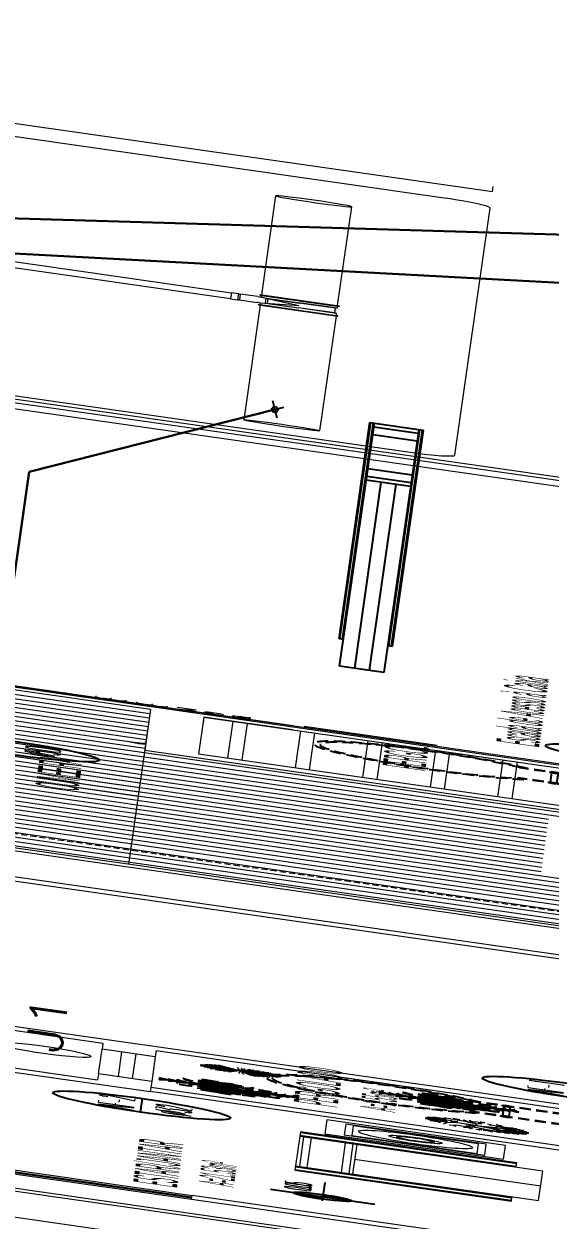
# Model space of a CAD drawing. Header units: millimetres. Extents: x -361192058 to 101130107379, y -14071650034 to 19218552450.
# Drawn here: x -137444 to -137356.9, y 42182.2 to 42380.3 of the extents above; entities that cross this region are included whole.
import ezdxf
from ezdxf.enums import TextEntityAlignment as Align

# ---------------------------------------------------------------- set-up
doc = ezdxf.new("R2010")
doc.units = ezdxf.units.MM
doc.header["$LTSCALE"] = 0.5
doc.linetypes.add('HIDDEN', pattern=[0.375, 0.25, -0.125])
doc.linetypes.add('HIDDEN2', pattern=[0.1875, 0.125, -0.0625])
for name, color, linetype in [('02', 2, 'Continuous'), ('08', 8, 'Continuous'), ('3', 3, 'Continuous'), ('APBAN', 4, 'Continuous'), ('CONEXAO_AG_FRIA', 3, 'Continuous'), ('CONEXAO_ESGOTO', 7, 'Continuous'), ('DETALHE_CONEXAO_EG', 3, 'Continuous'), ('DIVERSOS', 4, 'Continuous'), ('ESQUADRIA', 3, 'Continuous'), ('ESQUADRIAS', 3, 'Continuous'), ('FMPLANT', 3, 'Continuous'), ('HATCH', 8, 'Continuous'), ('MOBIL-I', 251, 'Continuous'), ('parede', 2, 'Continuous'), ('PISO', 8, 'Continuous'), ('projeção 02', 7, 'HIDDEN2'), ('texto pequeno', 3, 'Continuous'), ('TEXTO2', 3, 'Continuous'), ('tubulação esg', 4, 'Continuous'), ('TUBULAÇÃO_HIDRÁULICA', 5, 'Continuous'), ('TXT_0', 7, 'Continuous')]:
    doc.layers.add(name, color=color, linetype=linetype)
doc.styles.add('ADITIVOCAD', font='ROMANS.shx')
doc.styles.add('R80', font='simplex.shx', dxfattribs={"height": 0.2})
doc.styles.add('ROMANS', font='romans', dxfattribs={"height": 0.1})
doc.styles.add('SANSSERIF', font='sas_____.pfb', dxfattribs={"height": 1})
doc.styles.get("Standard").update_dxf_attribs({"font": 'txt.shx', "height": 0.12})
doc.dimstyles.new('COTAS', dxfattribs={"dimtxt": 0.08, "dimasz": 0.06, "dimexe": 0.18, "dimexo": 0.0625, "dimgap": 0.05, "dimtad": 1, "dimdec": 4, "dimzin": 4, "dimdsep": 46, "dimtxsty": 'R80', "dimblk1": 'DOT', "dimblk2": 'DOT', "dimsah": 1, "dimcen": 0.09, "dimse1": 1, "dimse2": 1, "dimclrt": 150, "dimadec": 0, "dimazin": 0, "dimtfac": 1, "dimtdec": 4, "dimtmove": 2, "dimatfit": 3, "dimldrblk": 'DOT', "dimfxl": 0, "dimtolj": 1, "dimtzin": 0, "dimarcsym": 0})

# ---------------------------------------------------------------- blocks, each defined once
blk = doc.blocks.new('_Dot')
at = {"color": 0, "lineweight": -2}
blk.add_line((-0.5, 0), (-1, 0), dxfattribs=at)
at = {"color": 0, "const_width": 0.5}
blk.add_lwpolyline([(-0.25, 0, 1), (0.25, 0, 1)], format="xyb", close=True, dxfattribs=at)
blk = doc.blocks.new('DOT')
for p, q in [((0, -1.5), (0, 1.5)), ((1.5, 0), (-1.5, 0))]:
    blk.add_line(p, q)
blk.add_circle((0, 0), 0.5)
blk = doc.blocks.new('ESCADA')
at = {"layer": '08', "linetype": 'HIDDEN'}
for p, q in [((-0.22, 0.91), (-0.22, 0.6222)), ((-0.2, 0.91), (-0.2, 0.6222)), ((0.2, 0.91), (0.2, 0.6222)), ((0.22, 0.91), (0.22, 0.6222)), ((-0.2, 0.7422), (0.2, 0.7422)), ((-0.2, 0.7222), (0.2, 0.7222)), ((-0.22, 0.6222), (-0.2, 0.6222)), ((0.2, 0.6222), (0.22, 0.6222))]:
    blk.add_line(p, q, dxfattribs=at)
for points in [[(-0.21, 0.7222, 1), (-0.21, 0.7422, 1)], [(0.21, 0.7222, -1), (0.21, 0.7422, -1)]]:
    blk.add_lwpolyline(points, format="xyb", close=True, dxfattribs=at)
for centre in [(-0.21, 0.7322), (0.21, 0.7322)]:
    blk.add_circle(centre, 0.0175, dxfattribs=at)
for radius, start, end in [(0.37, 126.4837, 53.5163), (0.35, 128.9448, 51.0552)]:
    blk.add_arc((0, 0.35), radius, start, end, dxfattribs=at)
blk = doc.blocks.new('Adh_Afn')
blk.add_line((-0.25, 0), (0.25, 0))
blk.add_circle((0, 0), 0.25)
at = {"flags": 8}
for tag, p in [('$AF', (0, 0.0703)), ('$DIAM', (0, -0.0909))]:
    blk.add_attdef(tag, text='', height=0.1, dxfattribs=at).set_placement(p, align=Align.MIDDLE)
blk = doc.blocks.new('s1')
for p, q in [((0.7674, 1.4896), (0.7674, 2.0988)), ((0.7674, 2.0988), (2.7072, 2.0988)), ((0.9277, 1.4148), (0.9277, 2.0988)), ((2.5469, 2.0988), (2.5469, 1.4148)), ((2.7072, 2.0988), (2.7072, 1.4896)), ((0.9277, 1.9385), (2.5469, 1.9385)), ((1.4675, 1.9385), (1.4675, 1.4148)), ((2.0072, 1.9385), (2.0072, 1.4148)), ((0.9277, 1.4896), (0.7674, 1.4896)), ((2.7072, 1.4896), (2.5469, 1.4896)), ((2.5469, 1.4148), (0.9277, 1.4148))]:
    blk.add_line(p, q)
at = {"layer": 'PISO'}
for p, q in [((0.7781, 1.4896), (0.7781, 2.0988)), ((0.7995, 1.4896), (0.7995, 2.0988)), ((0.8957, 1.4896), (0.8957, 2.0988)), ((0.9171, 1.4896), (0.9171, 2.0988)), ((0.9277, 2.0881), (2.5469, 2.0881)), ((2.5576, 2.0988), (2.5576, 1.4896)), ((2.579, 2.0988), (2.579, 1.4896)), ((2.6752, 2.0988), (2.6752, 1.4896)), ((2.6965, 2.0988), (2.6965, 1.4896)), ((0.9277, 2.0667), (2.5469, 2.0667)), ((0.9277, 1.9705), (2.5469, 1.9705)), ((0.9277, 1.9492), (2.5469, 1.9492))]:
    blk.add_line(p, q, dxfattribs=at)
blk = doc.blocks.new('A1194DB', base_point=(2.905, 11.0463))
for p in [(2.905, 11.5463), (2.4126, 11.1332), (3.3974, 11.1332), (2.9918, 10.5539)]:
    blk.add_line(p, (2.905, 11.0463))
for centre, radius, start, end in [((2.8119, 11.432), 0.1154, 36.28997, 99.62433), ((2.7184, 11.2969), 0.2598, 44.07628, 73.37936), ((2.998, 11.432), 0.1154, 80.37567, 143.71003), ((3.0916, 11.2969), 0.2598, 106.62064, 135.92372), ((2.7604, 11.2616), 0.1598, 25.24891, 95.39371), ((2.6762, 11.1619), 0.2679, 31.37119, 75.03657), ((2.8119, 11.3638), 0.1154, 36.28997, 99.62433), ((2.7184, 11.2287), 0.2598, 44.07628, 73.37936), ((2.998, 11.3638), 0.1154, 80.37567, 143.71003), ((3.0916, 11.2287), 0.2598, 106.62064, 135.92372), ((3.0495, 11.2616), 0.1598, 84.60629, 154.75109), ((3.1337, 11.1619), 0.2679, 104.96343, 148.62881), ((2.695, 11.3621), 0.0575, 139.742, 258.74753), ((2.7729, 11.4076), 0.1251, 184.61802, 228.21064), ((2.7604, 11.1707), 0.1598, 25.24891, 95.39371), ((2.6762, 11.0709), 0.2679, 31.37119, 75.03657), ((3.0495, 11.1707), 0.1598, 84.60629, 154.75109), ((3.1337, 11.0709), 0.2679, 104.96343, 148.62881), ((3.2361, 11.2628), 0.1154, 80.37567, 143.71003), ((3.3297, 11.1277), 0.2598, 106.62064, 135.92372), ((2.5413, 11.2049), 0.1154, 160.37567, 223.71003), ((2.6906, 11.2736), 0.2598, 186.62064, 215.92372), ((2.7181, 11.2261), 0.1598, 164.60629, 234.75109), ((2.8309, 11.2917), 0.2679, 184.96343, 228.62881), ((2.8076, 11.2103), 0.1598, 164.60629, 234.75109), ((2.9205, 11.2759), 0.2679, 184.96343, 228.62881), ((2.7506, 11.0931), 0.1558, 3.42594, 103.63458), ((2.6859, 11.0105), 0.2357, 21.66646, 83.18779), ((2.8857, 11.2065), 0.1558, 156.36542, 256.57406), ((2.9783, 11.2559), 0.2357, 176.81221, 238.33354), ((3.0593, 11.0931), 0.1558, 76.36542, 176.57406), ((3.124, 11.0105), 0.2357, 96.81221, 158.33354), ((2.8316, 11.2559), 0.2357, 301.66646, 3.18779), ((2.9242, 11.2065), 0.1558, 283.42594, 23.63458), ((2.8895, 11.2759), 0.2679, 311.37119, 355.03657), ((3.0023, 11.2103), 0.1598, 305.24891, 15.39371), ((2.979, 11.2917), 0.2679, 311.37119, 355.03657), ((3.0919, 11.2261), 0.1598, 305.24891, 15.39371), ((3.1193, 11.2736), 0.2598, 324.07628, 353.37936), ((3.2686, 11.2049), 0.1154, 316.28997, 19.62433), ((2.6085, 11.1931), 0.1154, 160.37567, 223.71003), ((2.7578, 11.2618), 0.2598, 186.62064, 215.92372), ((3.0521, 11.2618), 0.2598, 324.07628, 353.37936), ((3.2015, 11.1931), 0.1154, 316.28997, 19.62433), ((2.509, 11.0217), 0.1154, 116.28997, 179.62433), ((2.6258, 10.9061), 0.2598, 124.07628, 153.37936), ((2.5762, 11.0099), 0.1154, 116.28997, 179.62433), ((2.693, 10.8942), 0.2598, 124.07628, 153.37936), ((2.6679, 10.9413), 0.1598, 105.24891, 175.39371), ((2.7514, 10.8411), 0.2679, 111.37119, 155.03657), ((2.7574, 10.9256), 0.1598, 105.24891, 175.39371), ((2.841, 10.8253), 0.2679, 111.37119, 155.03657), ((2.8087, 11.0276), 0.0563, 114.22575, 255.12788), ((2.8535, 11.0404), 0.078, 150.43977, 228.66943), ((2.9689, 10.8253), 0.2679, 24.96343, 68.62881), ((3.0525, 10.9256), 0.1598, 4.60629, 74.75109), ((3.0585, 10.8411), 0.2679, 24.96343, 68.62881), ((3.1421, 10.9413), 0.1598, 4.60629, 74.75109), ((3.1169, 10.8942), 0.2598, 26.62064, 55.92372), ((3.2338, 11.0099), 0.1154, 0.37567, 63.71003), ((3.1373, 10.5587), 0.5402, 115.47721, 156.6585), ((2.7588, 10.9805), 0.0869, 144.98654, 244.40339), ((2.8321, 10.9024), 0.1558, 83.42594, 183.63458), ((2.9022, 10.8244), 0.2357, 101.66646, 163.18779), ((2.9354, 11.0633), 0.25, 187.57587, 215.89417), ((2.683, 11.0436), 0.2357, 286.81221, 348.33354), ((2.7611, 10.9735), 0.1558, 266.36542, 6.57406), ((3.0651, 11.0271), 0.1558, 193.42594, 293.63458), ((3.1145, 11.1197), 0.2357, 211.66646, 273.18779), ((2.9077, 10.8244), 0.2357, 16.81221, 78.33354), ((2.9778, 10.9024), 0.1558, 356.36542, 96.57406), ((2.5634, 10.9046), 0.0575, 139.742, 258.74753), ((2.6413, 10.9501), 0.1251, 184.61802, 228.21064), ((2.6825, 10.8858), 0.0575, 139.742, 258.74753), ((2.7604, 10.9313), 0.1251, 184.61802, 228.21064), ((2.791, 10.8669), 0.0766, 138.87442, 278.97626), ((2.8575, 10.9036), 0.125, 173.75364, 244.09705), ((2.916, 10.9339), 0.1295, 161.44767, 239.36723), ((3.2224, 11.0216), 0.4224, 185.40074, 208.13904), ((3.3391, 11.1328), 0.2598, 234.07628, 263.37936), ((3.2704, 10.9835), 0.1154, 226.28997, 289.62433), ((2.7249, 10.8131), 0.057, 167.05775, 302.85325), ((2.7577, 10.8453), 0.08, 185.18449, 268.65396), ((2.6839, 10.9824), 0.2679, 294.96343, 338.62881), ((2.7842, 10.8988), 0.1598, 274.60629, 344.75109), ((3.1345, 11.0618), 0.2679, 221.37119, 265.03657), ((3.0689, 10.949), 0.1598, 215.24891, 285.39371), ((3.2089, 10.7748), 0.0575, 101.25247, 220.258), ((3.2868, 10.7293), 0.1251, 131.78936, 175.38198), ((2.7249, 10.7316), 0.057, 167.05775, 302.85325), ((2.7577, 10.7638), 0.08, 185.18449, 268.65396), ((2.6997, 10.8928), 0.2679, 294.96343, 338.62881), ((2.8, 10.8092), 0.1598, 274.60629, 344.75109), ((3.1503, 10.9723), 0.2679, 221.37119, 265.03657), ((3.0847, 10.8594), 0.1598, 215.24891, 285.39371), ((2.7529, 10.8344), 0.2598, 296.62064, 325.92372), ((2.8685, 10.7175), 0.1154, 270.37567, 333.71003), ((3.1204, 10.8992), 0.2598, 234.07628, 263.37936), ((3.0517, 10.7498), 0.1154, 226.28997, 289.62433), ((2.7647, 10.7672), 0.2598, 296.62064, 325.92372), ((2.8803, 10.6504), 0.1154, 270.37567, 333.71003), ((3.1323, 10.832), 0.2598, 234.07628, 263.37936), ((3.0635, 10.6827), 0.1154, 226.28997, 289.62433)]:
    blk.add_arc(centre, radius, start, end)
blk = doc.blocks.new('Adc_nivelpl')
h = blk.add_hatch()
h.set_pattern_fill('_U', color=256, scale=0.005, angle=45, style=0, double=1)
h.set_pattern_definition([(45, (-5.8772514, -3.5161936), (-0.003535534, 0.003535534), []), (135, (-5.8772514, -3.5161936), (-0.003535534, -0.003535534), [])])
h.paths.add_polyline_path([(0.1954, -0.0865, 0.414214), (0.0865, -0.1954), (0.1954, -0.1954)])
h.paths.add_polyline_path([(0.1954, -0.1954), (0.1954, -0.3043, 0.414214), (0.3043, -0.1954)])
for p, q in [((0.1954, 0), (0.1954, -0.3908)), ((0.8958, -0.1954), (0, -0.1954))]:
    blk.add_line(p, q)
blk.add_circle((0.1954, -0.1954), 0.1089)
at = {"flags": 8}
blk.add_attdef('NIVEL', (0.3642, -0.1501), '', height=0.1, dxfattribs=at)
blk = doc.blocks.new('APROVADO QUADRA 21.2 MBVII')
at = {"color": 8, "lineweight": 18}
blk.add_line((4239.5522, 2469.741), (4239.5482, 2469.7349), dxfattribs=at)
at = {"layer": '02', "color": 8, "lineweight": 18}
for p, q in [((4240.5794, 2473.2943), (4240.5794, 2470.9443)), ((4252.7712, 2470.9443), (4251.2712, 2470.9443)), ((4252.9212, 2470.7943), (4252.9212, 2470.9443))]:
    blk.add_line(p, q, dxfattribs=at)
at = {"layer": 'CONEXAO_ESGOTO', "lineweight": 18}
blk.add_line((4252.9437, 2470.14), (4252.9437, 2470.5142), dxfattribs=at)
blk.add_solid([(4252.9437, 2470.5142), (4252.9061, 2470.3382), (4252.9812, 2470.3382)], dxfattribs=at)
at = {"layer": 'DETALHE_CONEXAO_EG', "lineweight": 18}
for centre, radius, start, end in [((4251.5225, 2470.9678), 0.025, 122.8464, 302.8424), ((4251.534, 2470.9603), 0.0137, 146.8705, 278.8182)]:
    blk.add_arc(centre, radius, start, end, dxfattribs=at)
at = {"layer": 'DIVERSOS', "color": 8, "lineweight": 18}
for p, q in [((4245.9212, 2456.1443), (4245.9212, 2478.7443)), ((4246.0712, 2456.6443), (4246.0712, 2478.7443)), ((4235.4294, 2470.6379), (4235.4294, 2472.6379)), ((4235.5794, 2472.6379), (4235.5794, 2470.6379)), ((4252.7712, 2470.9443), (4252.7712, 2471.7443)), ((4252.9212, 2470.5443), (4252.9212, 2471.6943)), ((4239.4544, 2470.9443), (4240.3544, 2470.9443)), ((4240.3544, 2470.7943), (4239.4544, 2470.7943)), ((4252.7712, 2470.5443), (4252.7712, 2470.7943)), ((4251.4212, 2470.7118), (4252.7712, 2470.7118)), ((4251.4212, 2470.6718), (4252.7712, 2470.6718)), ((4251.4212, 2470.5218), (4252.7712, 2470.5218)), ((4251.4212, 2470.4818), (4252.7712, 2470.4818)), ((4251.4212, 2470.3318), (4252.7712, 2470.3318)), ((4251.4212, 2470.2918), (4252.7712, 2470.2918)), ((4251.4212, 2470.1418), (4252.7712, 2470.1418)), ((4251.4212, 2470.1018), (4252.7712, 2470.1018)), ((4251.4212, 2469.9518), (4252.7712, 2469.9518)), ((4251.4212, 2469.9118), (4252.7712, 2469.9118))]:
    blk.add_line(p, q, dxfattribs=at)
at = {"layer": 'ESQUADRIA', "color": 8, "lineweight": 18}
for p, q in [((4235.4844, 2472.6379), (4235.4844, 2470.6379)), ((4235.5244, 2472.6379), (4235.5244, 2470.6379)), ((4240.3544, 2470.8893), (4239.4544, 2470.8893)), ((4240.3544, 2470.8493), (4239.4544, 2470.8493))]:
    blk.add_line(p, q, dxfattribs=at)
at = {"layer": 'ESQUADRIAS', "color": 8, "lineweight": 18}
for p, q in [((4252.9212, 2478.7443), (4252.9212, 2463.7443)), ((4247.1212, 2472.7943), (4247.1212, 2466.4943)), ((4252.7712, 2470.9443), (4247.1212, 2470.9443)), ((4251.2712, 2469.4943), (4251.2712, 2470.9443)), ((4252.7712, 2470.7943), (4251.4212, 2470.7943)), ((4251.4212, 2469.6443), (4251.4212, 2470.7943)), ((4252.7712, 2470.7943), (4252.5462, 2470.7943)), ((4252.7712, 2470.7943), (4252.7712, 2468.1443)), ((4252.7712, 2470.1443), (4252.7712, 2468.2943)), ((4252.7712, 2470.1443), (4252.7712, 2468.2943))]:
    blk.add_line(p, q, dxfattribs=at)
at = {"layer": 'FMPLANT', "color": 8, "lineweight": 18}
for p, q in [((4240.282, 2470.5543), (4240.2197, 2470.6469)), ((4240.282, 2470.5543), (4240.2305, 2470.654)), ((4240.282, 2470.5543), (4240.238, 2470.6559)), ((4240.282, 2470.5543), (4240.2571, 2470.6649)), ((4240.282, 2470.5543), (4240.2671, 2470.6669)), ((4240.2746, 2470.6102), (4240.2771, 2470.6658)), ((4240.282, 2470.5543), (4240.2854, 2470.6669)), ((4240.282, 2470.5543), (4240.2979, 2470.6669)), ((4240.282, 2470.5543), (4240.3119, 2470.6619)), ((4240.282, 2470.5543), (4240.3302, 2470.6549)), ((4240.282, 2470.5543), (4240.341, 2470.6499)), ((4240.1972, 2470.6056), (4240.1939, 2470.618)), ((4240.282, 2470.5543), (4240.1956, 2470.624)), ((4240.282, 2470.5543), (4240.2072, 2470.638)), ((4240.282, 2470.5543), (4240.351, 2470.642)), ((4240.282, 2470.5543), (4240.3676, 2470.629)), ((4240.282, 2470.5543), (4240.3768, 2470.618)), ((4240.3291, 2470.5954), (4240.3577, 2470.642)), ((4240.282, 2470.5543), (4240.1773, 2470.5861)), ((4240.1773, 2470.5861), (4240.1773, 2470.5861)), ((4240.282, 2470.5543), (4240.1798, 2470.6001)), ((4240.282, 2470.5543), (4240.1865, 2470.612)), ((4240.282, 2470.5543), (4240.1707, 2470.5582)), ((4240.282, 2470.5543), (4240.1707, 2470.5433)), ((4240.282, 2470.5543), (4240.1748, 2470.5223)), ((4240.282, 2470.5543), (4240.1798, 2470.5084)), ((4240.282, 2470.5543), (4240.1848, 2470.4994)), ((4240.282, 2470.5543), (4240.1956, 2470.4865)), ((4240.282, 2470.5543), (4240.2031, 2470.4735)), ((4240.282, 2470.5543), (4240.2097, 2470.4705)), ((4240.282, 2470.5543), (4240.2488, 2470.4486)), ((4240.282, 2470.5543), (4240.2646, 2470.4475)), ((4240.282, 2470.5543), (4240.2738, 2470.4415)), ((4240.282, 2470.5543), (4240.2796, 2470.4426)), ((4240.282, 2470.5543), (4240.3951, 2470.5632)), ((4240.282, 2470.5543), (4240.3942, 2470.5492)), ((4240.282, 2470.5543), (4240.3926, 2470.5422)), ((4240.282, 2470.5543), (4240.3876, 2470.5173)), ((4240.282, 2470.5543), (4240.3834, 2470.5013)), ((4240.282, 2470.5543), (4240.3751, 2470.4895)), ((4240.282, 2470.5543), (4240.2971, 2470.4396)), ((4240.282, 2470.5543), (4240.2862, 2470.4445)), ((4240.282, 2470.5543), (4240.3335, 2470.4546)), ((4240.282, 2470.5543), (4240.3477, 2470.4625)), ((4240.282, 2470.5543), (4240.3635, 2470.4694)), ((4240.282, 2470.5543), (4240.3186, 2470.4475)), ((4240.282, 2470.5543), (4240.371, 2470.4754)), ((4240.282, 2470.5543), (4240.3992, 2470.5273)), ((4240.282, 2470.5543), (4240.3111, 2470.4465)), ((4240.2114, 2470.5332), (4240.1756, 2470.5124)), ((4240.2602, 2470.485), (4240.258, 2470.4475)), ((4240.3504, 2470.5067), (4240.3685, 2470.4854)), ((4239.4896, 2469.9941), (4239.5158, 2470.0243)), ((4239.4896, 2469.9941), (4239.4906, 2470.0158)), ((4239.5279, 2469.9954), (4239.531, 2470.0243)), ((4239.542, 2469.9989), (4239.54, 2470.0256)), ((4239.5582, 2470.0098), (4239.5511, 2470.0243)), ((4239.5522, 2469.9989), (4239.5693, 2470.0219)), ((4239.5804, 2469.988), (4239.5723, 2470.0195)), ((4239.5793, 2469.9529), (4239.5835, 2470.0208)), ((4239.5956, 2469.9965), (4239.5934, 2470.0158)), ((4239.4765, 2469.982), (4239.4371, 2469.9868)), ((4239.4765, 2469.982), (4239.4735, 2470.011)), ((4239.4896, 2469.9941), (4239.4765, 2469.982)), ((4239.531, 2469.9735), (4239.4896, 2469.9941)), ((4239.4926, 2469.9637), (4239.4916, 2469.982)), ((4239.5107, 2469.9868), (4239.5178, 2470.0039)), ((4239.5511, 2469.9989), (4239.5279, 2469.9954)), ((4239.5562, 2469.9637), (4239.5522, 2469.9989)), ((4239.5713, 2469.9772), (4239.5652, 2469.9941)), ((4239.5815, 2469.9796), (4239.6056, 2469.9674)), ((4239.5945, 2469.9954), (4239.6097, 2470.005)), ((4239.5945, 2469.9748), (4239.5945, 2469.9954)), ((4239.6056, 2469.9674), (4239.6167, 2469.9856)), ((4239.6157, 2469.9868), (4239.6207, 2470.0026)), ((4239.6167, 2469.9856), (4239.6338, 2469.9868)), ((4239.4402, 2469.9323), (4239.4109, 2469.9566)), ((4239.4936, 2469.9613), (4239.421, 2469.9735)), ((4239.4926, 2469.9626), (4239.531, 2469.9735)), ((4239.542, 2469.9348), (4239.4936, 2469.9613)), ((4239.533, 2469.9748), (4239.5562, 2469.9637)), ((4239.542, 2469.9359), (4239.538, 2469.9542)), ((4239.542, 2469.9348), (4239.5793, 2469.9529)), ((4239.5582, 2469.965), (4239.5713, 2469.9772)), ((4239.5793, 2469.9542), (4239.5996, 2469.9348)), ((4239.6338, 2469.9542), (4239.6459, 2469.9748)), ((4239.6359, 2469.9372), (4239.6338, 2469.9542)), ((4239.6349, 2469.9553), (4239.6611, 2469.9566)), ((4239.6591, 2469.9335), (4239.6651, 2469.9494)), ((4239.424, 2469.8899), (4239.3978, 2469.9166)), ((4239.423, 2469.9444), (4239.4029, 2469.9383)), ((4239.4331, 2469.9092), (4239.4402, 2469.9323)), ((4239.5359, 2469.8788), (4239.542, 2469.9348)), ((4239.6238, 2469.8997), (4239.6278, 2469.9142)), ((4239.6278, 2469.9142), (4239.6359, 2469.9359)), ((4239.6278, 2469.9153), (4239.6459, 2469.9092)), ((4239.6359, 2469.9359), (4239.6591, 2469.9335)), ((4239.6459, 2469.9092), (4239.66, 2469.9203)), ((4239.6591, 2469.9335), (4239.6743, 2469.9299)), ((4239.66, 2469.9203), (4239.6803, 2469.9153)), ((4239.4049, 2469.8645), (4239.3917, 2469.8814)), ((4239.4129, 2469.9008), (4239.3937, 2469.8949)), ((4239.4512, 2469.9021), (4239.424, 2469.8899)), ((4239.5339, 2469.8766), (4239.4331, 2469.9092)), ((4239.4653, 2469.879), (4239.4402, 2469.8862)), ((4239.4805, 2469.8923), (4239.4452, 2469.856)), ((4239.5057, 2469.8862), (4239.4936, 2469.9105)), ((4239.5359, 2469.8788), (4239.6056, 2469.8851)), ((4239.5925, 2469.8838), (4239.6106, 2469.9092)), ((4239.6056, 2469.8851), (4239.6238, 2469.8997)), ((4239.6056, 2469.8851), (4239.6247, 2469.8682)), ((4239.6238, 2469.8997), (4239.6369, 2469.8912)), ((4239.6369, 2469.8912), (4239.6611, 2469.896)), ((4239.6611, 2469.896), (4239.6792, 2469.9033)), ((4239.6611, 2469.896), (4239.6642, 2469.8838)), ((4239.6642, 2469.8838), (4239.6833, 2469.8803)), ((4239.4099, 2469.8548), (4239.3907, 2469.8608)), ((4239.3978, 2469.873), (4239.3927, 2469.8706)), ((4239.4129, 2469.8536), (4239.3987, 2469.8343)), ((4239.426, 2469.8719), (4239.4049, 2469.8645)), ((4239.425, 2469.8343), (4239.4099, 2469.8548)), ((4239.4442, 2469.8573), (4239.425, 2469.8343)), ((4239.4452, 2469.8584), (4239.426, 2469.8719)), ((4239.4452, 2469.856), (4239.427, 2469.8015)), ((4239.5339, 2469.8766), (4239.4966, 2469.81)), ((4239.535, 2469.8754), (4239.5912, 2469.7802)), ((4239.6097, 2469.8221), (4239.6227, 2469.8463)), ((4239.6227, 2469.8463), (4239.6389, 2469.8367)), ((4239.6247, 2469.8682), (4239.653, 2469.8778)), ((4239.6338, 2469.8415), (4239.6448, 2469.8512)), ((4239.653, 2469.8778), (4239.6823, 2469.8597)), ((4239.6712, 2469.8669), (4239.6843, 2469.8719)), ((4239.4129, 2469.8209), (4239.3987, 2469.8233)), ((4239.424, 2469.8354), (4239.4089, 2469.8137)), ((4239.4744, 2469.8198), (4239.4503, 2469.7798)), ((4239.5127, 2469.8378), (4239.4744, 2469.8198)), ((4239.4744, 2469.8198), (4239.4754, 2469.7931)), ((4239.4906, 2469.8269), (4239.4896, 2469.7833)), ((4239.5017, 2469.8185), (4239.5259, 2469.7931)), ((4239.5198, 2469.8439), (4239.5259, 2469.8161)), ((4239.5612, 2469.8317), (4239.5914, 2469.8233)), ((4239.5864, 2469.7907), (4239.6106, 2469.8221)), ((4239.6106, 2469.8221), (4239.6591, 2469.8233)), ((4239.6349, 2469.8221), (4239.6298, 2469.8003)), ((4239.6591, 2469.8221), (4239.6732, 2469.8269)), ((4239.6591, 2469.8233), (4239.6622, 2469.8113)), ((4239.427, 2469.8015), (4239.4139, 2469.7979)), ((4239.4291, 2469.8015), (4239.424, 2469.787)), ((4239.4503, 2469.7798), (4239.4351, 2469.7748)), ((4239.4896, 2469.7833), (4239.4644, 2469.7483)), ((4239.4754, 2469.7931), (4239.4664, 2469.7772)), ((4239.5158, 2469.8015), (4239.5057, 2469.7955)), ((4239.5057, 2469.7955), (4239.5077, 2469.7772)), ((4239.5259, 2469.7931), (4239.5138, 2469.7338)), ((4239.5693, 2469.8113), (4239.5319, 2469.764)), ((4239.5542, 2469.7883), (4239.5623, 2469.7761)), ((4239.5804, 2469.7967), (4239.5733, 2469.7772)), ((4239.6016, 2469.8052), (4239.6046, 2469.7859)), ((4239.6046, 2469.7859), (4239.6218, 2469.7761)), ((4239.6298, 2469.8003), (4239.6399, 2469.77)), ((4239.6329, 2469.7846), (4239.652, 2469.7809)), ((4239.4492, 2469.7785), (4239.4442, 2469.7629)), ((4239.4553, 2469.764), (4239.4492, 2469.7616)), ((4239.4735, 2469.7592), (4239.4553, 2469.764)), ((4239.4856, 2469.7518), (4239.4744, 2469.7458)), ((4239.4805, 2469.77), (4239.4896, 2469.7579)), ((4239.4896, 2469.7579), (4239.4856, 2469.7434)), ((4239.5198, 2469.7603), (4239.4896, 2469.7398)), ((4239.5077, 2469.7772), (4239.4966, 2469.7653)), ((4239.5319, 2469.764), (4239.5279, 2469.7338)), ((4239.533, 2469.7629), (4239.5672, 2469.7629)), ((4239.5502, 2469.7603), (4239.538, 2469.7483)), ((4239.538, 2469.7483), (4239.5522, 2469.741)), ((4239.5733, 2469.7483), (4239.5623, 2469.7386)), ((4239.5672, 2469.7629), (4239.5793, 2469.741)), ((4239.5683, 2469.7629), (4239.5844, 2469.7592)), ((4239.5733, 2469.7772), (4239.6036, 2469.7592)), ((4239.5844, 2469.7592), (4239.5996, 2469.7483)), ((4239.6036, 2469.7592), (4239.6126, 2469.7494)), ((4239.6218, 2469.7761), (4239.6218, 2469.7603))]:
    blk.add_line(p, q, dxfattribs=at)
at = {"layer": 'HATCH', "color": 8, "lineweight": 18}
for p, q in [((4247.85, 2466.4943), (4247.85, 2478.4943)), ((4248.0087, 2466.4943), (4248.0087, 2478.4943)), ((4248.1675, 2466.4943), (4248.1675, 2478.4943)), ((4248.3262, 2466.4943), (4248.3262, 2478.4943)), ((4248.485, 2466.4943), (4248.485, 2478.4943)), ((4248.6437, 2466.4943), (4248.6437, 2478.4943)), ((4248.8025, 2466.4943), (4248.8025, 2478.4943)), ((4247.1825, 2466.4943), (4247.1825, 2477.3443)), ((4247.3412, 2466.4943), (4247.3412, 2477.3443)), ((4247.5, 2466.4943), (4247.5, 2477.3443)), ((4247.6587, 2466.4943), (4247.6587, 2477.3443)), ((4251.8187, 2470.9443), (4251.8187, 2477.3443)), ((4251.9775, 2470.9443), (4251.9775, 2477.3443)), ((4252.1362, 2470.9443), (4252.1362, 2477.3443)), ((4252.295, 2470.9443), (4252.295, 2477.3443)), ((4252.4537, 2470.9443), (4252.4537, 2477.3443)), ((4252.6125, 2470.9443), (4252.6125, 2477.3443)), ((4251.3425, 2470.9443), (4251.3425, 2475.9326)), ((4251.5012, 2470.9443), (4251.5012, 2475.9326)), ((4251.66, 2470.9443), (4251.66, 2475.5525)), ((4248.9612, 2469.8034), (4248.9612, 2473.6785)), ((4249.12, 2469.8034), (4249.12, 2473.6785)), ((4249.2787, 2469.8034), (4249.2787, 2473.6785)), ((4249.4375, 2469.8034), (4249.4375, 2473.6785)), ((4249.5962, 2470.9443), (4249.5962, 2473.6785)), ((4249.755, 2470.9443), (4249.755, 2473.6785)), ((4249.9137, 2470.9443), (4249.9137, 2473.6785)), ((4250.2312, 2470.9443), (4250.2312, 2473.6785)), ((4247.0212, 2472.7943), (4247.0212, 2466.3943)), ((4250.0725, 2470.9443), (4250.0725, 2472.7486)), ((4250.39, 2469.8034), (4250.39, 2472.7486)), ((4250.5487, 2469.8034), (4250.5487, 2472.7486)), ((4250.7075, 2469.8034), (4250.7075, 2472.7486)), ((4250.8662, 2469.8034), (4250.8662, 2472.7486)), ((4251.025, 2469.2899), (4251.025, 2472.7486)), ((4251.1837, 2469.2899), (4251.1837, 2472.7486)), ((4249.5962, 2469.8034), (4249.5962, 2471.8443)), ((4249.755, 2469.8034), (4249.755, 2471.8443)), ((4249.9137, 2469.8034), (4249.9137, 2471.8443)), ((4250.0725, 2469.8034), (4250.0725, 2471.8443)), ((4250.2312, 2469.8034), (4250.2312, 2471.8443))]:
    blk.add_line(p, q, dxfattribs=at)
at = {"layer": 'MOBIL-I', "color": 8, "lineweight": 18}
for p, q in [((4237.0048, 2470.3645), (4237.0048, 2469.7553)), ((4238.4048, 2470.3645), (4237.0048, 2470.3645)), ((4237.0155, 2470.3645), (4237.0155, 2469.7553)), ((4237.0368, 2470.3645), (4237.0368, 2469.7553)), ((4237.133, 2470.3645), (4237.133, 2469.7553)), ((4237.1544, 2470.3645), (4237.1544, 2469.7553)), ((4237.1651, 2470.3645), (4237.1651, 2469.6805)), ((4238.2445, 2470.3538), (4237.1651, 2470.3538)), ((4238.2445, 2469.6805), (4238.2445, 2470.3645)), ((4238.2552, 2469.7553), (4238.2552, 2470.3645)), ((4238.2766, 2469.7553), (4238.2766, 2470.3645)), ((4238.3728, 2469.7553), (4238.3728, 2470.3645)), ((4238.3941, 2469.7553), (4238.3941, 2470.3645)), ((4238.4048, 2469.7553), (4238.4048, 2470.3645)), ((4238.2445, 2470.3324), (4237.1651, 2470.3324)), ((4238.2445, 2470.2363), (4237.1651, 2470.2363)), ((4238.2445, 2470.2149), (4237.1651, 2470.2149)), ((4238.2445, 2470.2042), (4237.1651, 2470.2042)), ((4237.7048, 2470.2042), (4237.7048, 2469.6805)), ((4237.0048, 2469.7553), (4237.1651, 2469.7553)), ((4238.2445, 2469.7553), (4238.4048, 2469.7553)), ((4237.1651, 2469.6805), (4238.2445, 2469.6805))]:
    blk.add_line(p, q, dxfattribs=at)
for points in [[(4238.9711, 2470.296), (4238.4688, 2470.296), (4238.4688, 2469.7937), (4238.9711, 2469.7937)], [(4238.9177, 2470.2426), (4238.5223, 2470.2426), (4238.5223, 2469.8471), (4238.9177, 2469.8471)], [(4238.8963, 2470.2212), (4238.5436, 2470.2212), (4238.5436, 2469.8685), (4238.8963, 2469.8685)]]:
    blk.add_lwpolyline(points, close=True, dxfattribs=at)
for radius in [0.1603, 0.0748, 0.0534]:
    blk.add_circle((4238.7239, 2470.0442), radius, dxfattribs=at)
at = {"layer": 'parede', "color": 8, "lineweight": 18}
for p, q in [((4240.7294, 2481.1443), (4240.7294, 2456.1443)), ((4233.8794, 2456.6443), (4233.8794, 2474.0943)), ((4239.0794, 2473.2943), (4239.0794, 2470.7943)), ((4239.2294, 2473.2943), (4239.2294, 2470.9443)), ((4239.4544, 2470.9443), (4239.2294, 2470.9443)), ((4239.4544, 2470.7943), (4239.4544, 2470.9443)), ((4240.5794, 2470.9443), (4240.3544, 2470.9443)), ((4240.3544, 2470.7943), (4240.3544, 2470.9443)), ((4239.4544, 2470.7943), (4239.0794, 2470.7943)), ((4240.5794, 2470.7943), (4240.3544, 2470.7943)), ((4240.5794, 2470.7943), (4240.5794, 2469.6443)), ((4235.4294, 2466.9943), (4235.4294, 2470.6379)), ((4235.4294, 2470.6379), (4235.5794, 2470.6379)), ((4235.5794, 2467.1443), (4235.5794, 2470.6379))]:
    blk.add_line(p, q, dxfattribs=at)
at = {"layer": 'parede', "color": 7, "lineweight": 18}
for p, q in [((4262.8536, 2478.5592), (4262.8536, 2466.0319)), ((4273.0632, 2470.2059), (4273.0632, 2478.5592)), ((4272.5991, 2470.3296), (4272.5991, 2473.6091)), ((4263.3177, 2471.8132), (4263.3177, 2470.3296)), ((4263.4415, 2470.2059), (4272.4754, 2470.2059)), ((4273.0632, 2470.2059), (4273.2609, 2470.2059))]:
    blk.add_line(p, q, dxfattribs=at)
for centre, start, end in [((4263.4415, 2470.3296), 180, 270), ((4272.4754, 2470.3296), 270, 0)]:
    blk.add_arc(centre, 0.1238, start, end, dxfattribs=at)
at = {"layer": 'PISO', "color": 8, "lineweight": 18}
for p, q in [((4234.9294, 2473.2943), (4234.9294, 2466.4943)), ((4234.8294, 2472.6943), (4234.8294, 2466.3943)), ((4239.0794, 2469.6443), (4239.0794, 2470.7943)), ((4239.2294, 2469.6443), (4239.2294, 2470.7943))]:
    blk.add_line(p, q, dxfattribs=at)
blk.add_circle((4240.032, 2471.1045), 0.1333, dxfattribs=at)
at = {"layer": 'projeção 02', "color": 8, "lineweight": 18}
blk.add_line((4247.6212, 2466.9943), (4247.6212, 2473.2943), dxfattribs=at)
at = {"layer": 'tubulação esg', "lineweight": 18}
for p, q in [((4267.8996, 2472.2957), (4267.8996, 2470.8857)), ((4268.1143, 2472.2957), (4268.1143, 2470.8857)), ((4263.0727, 2471.8296), (4263.0727, 2466.0319)), ((4263.1939, 2471.8296), (4263.1939, 2466.0319)), ((4268.1183, 2470.8857), (4267.8951, 2470.8857)), ((4267.8951, 2470.8857), (4267.8951, 2470.8661)), ((4268.1183, 2470.8857), (4268.1183, 2470.8661)), ((4268.1183, 2470.8661), (4267.8951, 2470.8661)), ((4267.8951, 2470.8661), (4267.9, 2470.8612)), ((4268.1134, 2470.8612), (4267.9, 2470.8612)), ((4267.9, 2470.8612), (4267.9, 2470.8113)), ((4268.1183, 2470.8661), (4268.1134, 2470.8612)), ((4268.1134, 2470.8113), (4268.1134, 2470.8612)), ((4267.8159, 2470.8015), (4263.6227, 2470.8015)), ((4267.8159, 2470.8064), (4267.8159, 2470.5832)), ((4267.8159, 2470.8064), (4267.8354, 2470.8064)), ((4267.8354, 2470.8064), (4267.8354, 2470.5832)), ((4267.8354, 2470.8064), (4267.8403, 2470.8015)), ((4267.8403, 2470.8015), (4267.8403, 2470.5881)), ((4267.8403, 2470.8015), (4267.8903, 2470.8015)), ((4267.9, 2470.8015), (4268.0067, 2470.6948)), ((4267.9137, 2470.7878), (4268.0997, 2470.7878)), ((4267.9137, 2470.7878), (4267.9137, 2470.6948)), ((4267.9197, 2470.7818), (4268.0938, 2470.7818)), ((4267.9197, 2470.7818), (4267.9197, 2470.6948)), ((4268.1163, 2470.8044), (4268.0067, 2470.6948)), ((4268.1134, 2470.8015), (4268.0067, 2470.6948)), ((4268.0938, 2470.7818), (4268.0938, 2470.6948)), ((4268.0938, 2470.7818), (4268.0938, 2470.6948)), ((4268.0997, 2470.7878), (4268.0997, 2470.6948)), ((4268.0997, 2470.7878), (4268.0997, 2470.6948)), ((4268.1732, 2470.8015), (4268.1232, 2470.8015)), ((4268.1781, 2470.8064), (4268.1732, 2470.8015)), ((4268.1732, 2470.8015), (4268.1732, 2470.5881)), ((4268.1781, 2470.8064), (4268.1781, 2470.5832)), ((4268.1976, 2470.8064), (4268.1781, 2470.8064)), ((4268.1976, 2470.8064), (4268.1976, 2470.5832)), ((4268.1976, 2470.8015), (4271.8142, 2470.8015)), ((4267.9137, 2470.5881), (4267.9137, 2470.6948)), ((4267.9197, 2470.594), (4267.9197, 2470.6948)), ((4268.0938, 2470.594), (4268.0938, 2470.6948)), ((4268.0938, 2470.6297), (4268.0938, 2470.6948)), ((4268.0997, 2470.5881), (4268.0997, 2470.6948)), ((4268.0997, 2470.6382), (4268.0997, 2470.6948)), ((4267.8159, 2470.5881), (4263.6248, 2470.5881)), ((4267.8159, 2470.5832), (4267.8354, 2470.5832)), ((4267.8354, 2470.5832), (4267.8403, 2470.5881)), ((4267.8403, 2470.5881), (4267.9137, 2470.5881)), ((4267.9137, 2470.5881), (4267.9197, 2470.594)), ((4268.0938, 2470.594), (4267.9196, 2470.594)), ((4267.9929, 2470.594), (4268.009, 2470.594)), ((4268.0206, 2470.594), (4268.0045, 2470.594)), ((4268.0997, 2470.5881), (4268.0938, 2470.594)), ((4268.1732, 2470.5881), (4268.0997, 2470.5881)), ((4268.1781, 2470.5832), (4268.1732, 2470.5881)), ((4268.1781, 2470.5832), (4268.1732, 2470.5881)), ((4268.1976, 2470.5832), (4268.1781, 2470.5832)), ((4268.1976, 2470.5832), (4268.1781, 2470.5832)), ((4268.1976, 2470.5881), (4271.8121, 2470.5881))]:
    blk.add_line(p, q, dxfattribs=at)
for centre, start, end in [((4267.8903, 2470.8113), 270, 0), ((4268.1232, 2470.8113), 180, 270)]:
    blk.add_arc(centre, 0.00979, start, end, dxfattribs=at)
blk.add_ellipse((4263.6227, 2470.6946), major_axis=(0, -0.1067), ratio=0.366698, dxfattribs=at)
at = {"layer": 'tubulação esg', "lineweight": 18, "extrusion": (0, 0, -1)}
blk.add_ellipse((4271.8142, 2470.6946), major_axis=(0, -0.1067), ratio=0.366698, dxfattribs=at)
at = {"layer": 'TUBULAÇÃO_HIDRÁULICA', "lineweight": 18}
blk.add_line((4252.8674, 2467.6505), (4252.8674, 2476.5659), dxfattribs=at)
at = {"layer": '08', "color": 8, "lineweight": 18, "xscale": 0.9, "yscale": 0.9, "zscale": 0.9, "rotation": 180}
blk.add_blockref('ESCADA', (4240.1951, 2470.4633), dxfattribs=at)
at = {"layer": '3', "color": 8, "lineweight": 18, "xscale": 0.9, "yscale": 0.9, "zscale": 0.9, "rotation": 180}
blk.add_blockref('ESCADA', (4252.3869, 2470.4633), dxfattribs=at)
at = {"layer": 'DIVERSOS', "lineweight": 18}
ref = blk.add_blockref('Adh_Afn', (4250.6918, 2471.3159), dxfattribs=at)
ref.add_attrib('$AF', 'TV 02', dxfattribs={"layer": 'TXT_0', "height": 0.1, "style": 'ADITIVOCAD', "flags": 8}).set_placement((4250.6918, 2471.3861), align=Align.MIDDLE)
ref.add_attrib('$DIAM', '%%C50', dxfattribs={"layer": 'TXT_0', "height": 0.1, "style": 'ADITIVOCAD', "flags": 8}).set_placement((4250.6918, 2471.2249), align=Align.MIDDLE)
ref = blk.add_blockref('Adh_Afn', (4238.5431, 2470.813), dxfattribs=at)
ref.add_attrib('$AF', 'AF-2', dxfattribs={"layer": 'TXT_0', "height": 0.1, "style": 'ADITIVOCAD', "flags": 8}).set_placement((4238.5431, 2470.8832), align=Align.MIDDLE)
ref.add_attrib('$DIAM', '%%C32', dxfattribs={"layer": 'TXT_0', "height": 0.1, "style": 'ADITIVOCAD', "flags": 8}).set_placement((4238.5431, 2470.722), align=Align.MIDDLE)
ref = blk.add_blockref('Adh_Afn', (4241.2686, 2469.6341), dxfattribs=at)
ref.add_attrib('$AF', 'AF-1', dxfattribs={"layer": 'TXT_0', "height": 0.1, "style": 'ADITIVOCAD', "flags": 8}).set_placement((4241.2686, 2469.7043), align=Align.MIDDLE)
ref.add_attrib('$DIAM', '%%C32', dxfattribs={"layer": 'TXT_0', "height": 0.1, "style": 'ADITIVOCAD', "flags": 8}).set_placement((4241.2686, 2469.5432), align=Align.MIDDLE)
ref = blk.add_blockref('Adh_Afn', (4253.5038, 2469.5908), dxfattribs=at)
ref.add_attrib('$AF', 'AF-1', dxfattribs={"layer": 'TXT_0', "height": 0.1, "style": 'ADITIVOCAD', "flags": 8}).set_placement((4253.5038, 2469.6611), align=Align.MIDDLE)
ref.add_attrib('$DIAM', '%%C32', dxfattribs={"layer": 'TXT_0', "height": 0.1, "style": 'ADITIVOCAD', "flags": 8}).set_placement((4253.5038, 2469.4999), align=Align.MIDDLE)
at = {"layer": 'FMPLANT', "color": 8, "lineweight": 18, "xscale": 0.3884758565179709, "yscale": 0.3884758565179709, "zscale": 0.3884758565179709}
for p in [(4239.5923, 2470.5802), (4240.2239, 2469.9685)]:
    blk.add_blockref('A1194DB', p, dxfattribs=at)
at = {"layer": 'MOBIL-I', "color": 8, "lineweight": 18, "rotation": 270.0000000000219}
blk.add_blockref('s1', (4236.9259, 2470.5116), dxfattribs=at)
at = {"layer": 'TXT_0', "color": 8, "lineweight": 18}
ref = blk.add_blockref('Adc_nivelpl', (4236.0502, 2470.4241), dxfattribs=dict(at, xscale=0.75, yscale=0.75, zscale=0.75))
ref.add_attrib('NIVEL', '0.05', (4236.3233, 2470.3116), dxfattribs={"height": 0.075, "style": 'ADITIVOCAD', "flags": 8})
at = {"color": 0, "lineweight": 13, "flags": 8}
for p in [(4700.7247, 2280.1125), (4699.5738, 2277.8964), (4702.3546, 2276.195), (4703.6722, 2274.085), (4699.8445, 2272.2194), (4703.0488, 2270.137), (4703.0877, 2267.9803), (4700.6523, 2261.5216), (4700.7007, 2257.1593)]:
    blk.add_attdef('NIVEL', p, '', height=0.075, dxfattribs=at)
for rotation, width, p in [(90, 0.8, (4700.8205, 2275.7521)), (270, 0.6, (4703.8437, 2274.9021)), (90, 0.8, (4701.5575, 2268.5021)), (180, 0.6, (4651.1817, 2236.1931))]:
    blk.add_attdef('$PORTA', text='', height=0.09, rotation=rotation, dxfattribs=dict(at, width=width)).set_placement(p, align=Align.MIDDLE)
for p in [(4654.176, 2240.463), (4648.499, 2240.1923), (4637.8012, 2239.3845), (4633.4388, 2239.3361), (4656.3921, 2239.3121), (4652.4746, 2237.6822), (4646.4166, 2236.988), (4644.2598, 2236.9491), (4650.3646, 2236.3646)]:
    blk.add_attdef('NIVEL', p, '', height=0.075, rotation=270, dxfattribs=at)
at = {"color": 0, "lineweight": 13, "width": 0.8, "flags": 8}
for p in [(4652.0317, 2239.2163), (4644.7817, 2238.4793)]:
    blk.add_attdef('$PORTA', text='', height=0.09, dxfattribs=at).set_placement(p, align=Align.MIDDLE)
at = {"layer": 'CONEXAO_AG_FRIA', "lineweight": 18, "style": 'ROMANS'}
blk.add_text(' %%C32mm', height=0.09, rotation=90.1652, dxfattribs=at).set_placement((4252.9826, 2470.853), align=Align.CENTER)
at = {"layer": 'DIVERSOS', "color": 8, "lineweight": 18, "insert": (4239.9566, 2471.157), "char_height": 0.10106, "width": 0.373078, "attachment_point": 1}
blk.add_mtext('{\\C3;J1}', dxfattribs=at)
at = {"layer": 'texto pequeno', "color": 8, "lineweight": 18, "style": 'SANSSERIF'}
for s, p in [('CUMEEIRA', (4249.4599, 2471.1116)), ('PERGOL', (4251.9607, 2470.1624)), ('Escada de Acesso à Caixa', (4253.3963, 2469.8581))]:
    blk.add_text(s, height=0.12, dxfattribs=at).set_placement(p)
at = {"layer": 'TEXTO2', "color": 8, "lineweight": 18, "style": 'SANSSERIF'}
for s, p in [('ESTAR/JANTAR', (4235.7612, 2470.6828)), ('PERGOLADO', (4239.4518, 2470.2719))]:
    blk.add_text(s, height=0.12312, dxfattribs=at).set_placement(p)
at = {"layer": 'TXT_0', "color": 8, "lineweight": 18, "style": 'SANSSERIF'}
for s, p in [('A=21.53m²', (4236.0735, 2470.5266)), ('A=1.55m²', (4239.5779, 2470.1108))]:
    blk.add_text(s, height=0.0985, dxfattribs=at).set_placement(p)
at = {"layer": 'APBAN', "lineweight": 18, "annotation_type": 0, "has_hookline": 1}
for points, hookline_direction, text_width in [([(4268.2484, 2472.4813), (4273.4682, 2468.9207), (4273.5282, 2468.9207)], 0, 2.9907), ([(4268.2424, 2471.6483), (4273.8113, 2466.7937), (4273.8713, 2466.7937)], 0, 4.5818), ([(4264.1524, 2470.7199), (4260.6689, 2471.373)], 1, 4.5818)]:
    blk.add_leader(points, dimstyle='COTAS', override={"dimldrblk": 'DOT'}, dxfattribs=dict(at, hookline_direction=hookline_direction, text_width=text_width))

msp = doc.modelspace()

# ---------------------------------------------------------------- block references
at = {"layer": '02', "color": 0, "lineweight": 30, "xscale": -4.574818403918471, "yscale": -59.40450511825884, "zscale": 4.574818403918471, "rotation": 261.8606972171988}
msp.add_blockref('APROVADO QUADRA 21.2 MBVII', (5129.041, 2225.201), dxfattribs=at)

doc.saveas('drawing.dxf')
